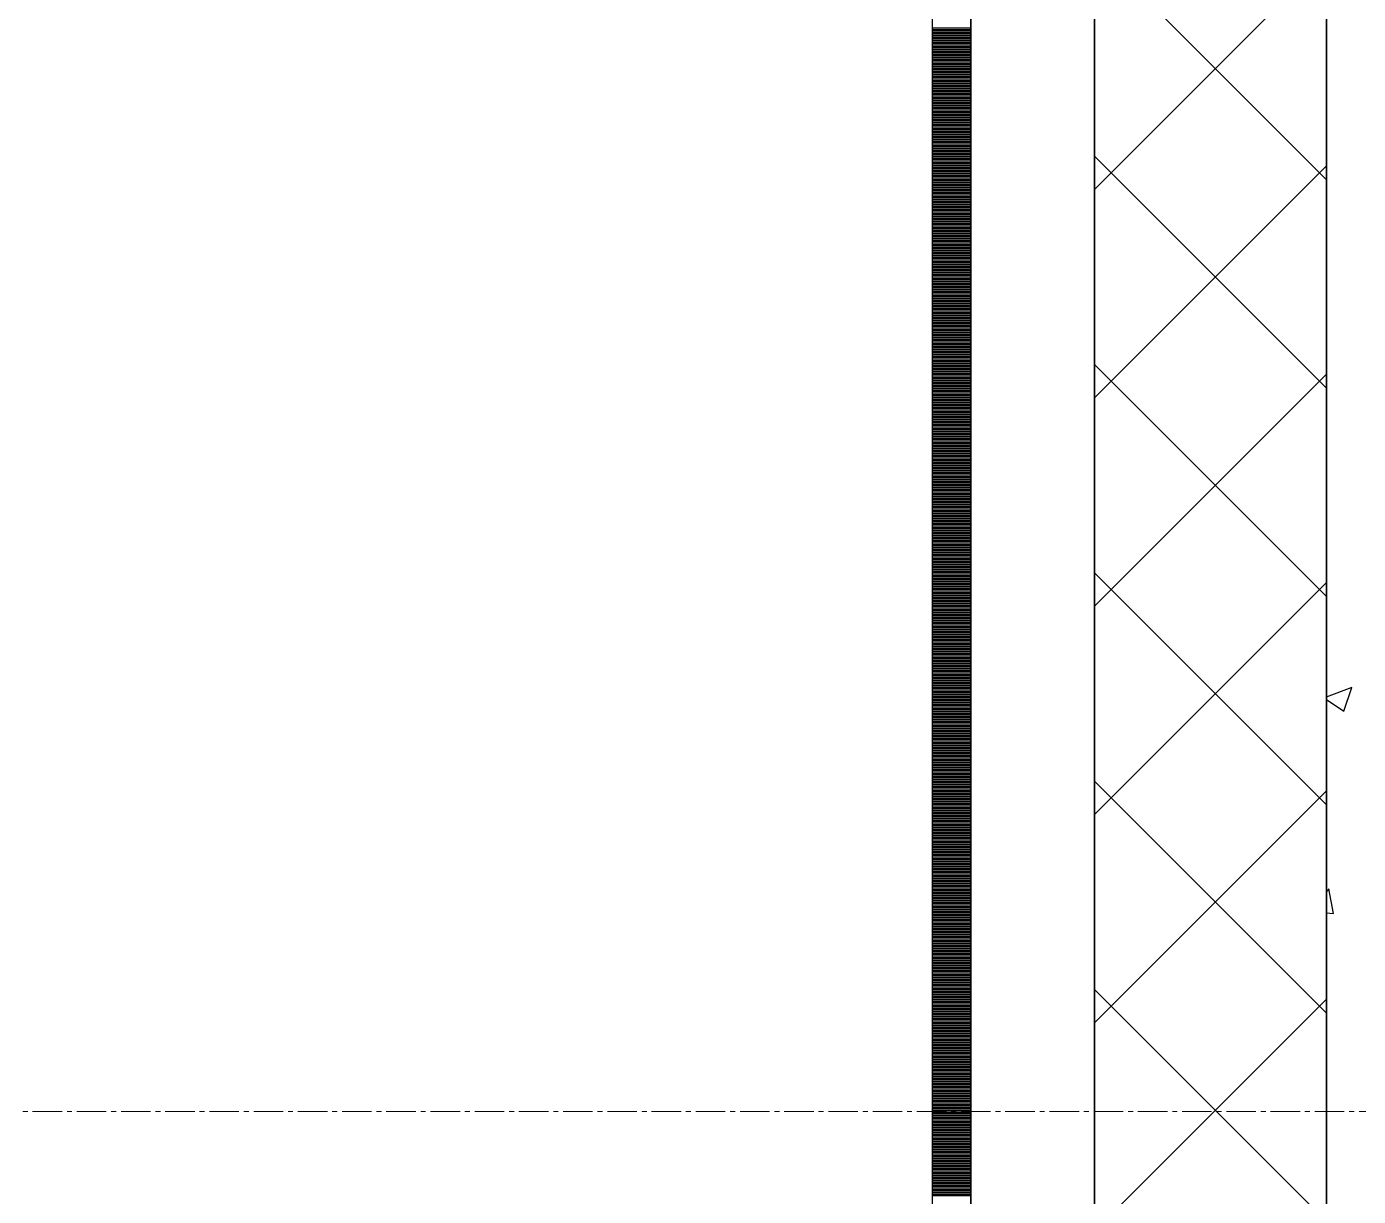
# Model space of a CAD drawing. Header units: millimetres. Extents: x -231292 to 573618, y -153144 to 564035.
# Drawn here: x 7963 to 8824, y 241712 to 242468 of the extents above; entities that cross this region are included whole.
import ezdxf

# ---------------------------------------------------------------- set-up
doc = ezdxf.new("R2010")
doc.units = ezdxf.units.MM
doc.linetypes.add('CENTER2', pattern=[28.575, 19.05, -3.175, 3.175, -3.175])
doc.layers.get('0').update_dxf_attribs({"color": 250})
for name, color, linetype, lineweight in [('АР_Стены ПЕНОблок', 250, 'Continuous', 20), ('АР_Тонкая', 250, 'Continuous', 5), ('АР_Утеплитель', 250, 'Continuous', 0), ('АР_Штриховка', 250, 'Continuous', 0), ('РД_Оси_100', 250, 'Continuous', 0)]:
    doc.layers.add(name, color=color, linetype=linetype, lineweight=lineweight)
doc.layers.add('КР_Балки-0.5', color=60, linetype='Continuous', lineweight=50, plot=False)

# ---------------------------------------------------------------- blocks, each defined once
blk = doc.blocks.new('оси_рен')
at = {"layer": 'РД_Оси_100', "color": 251, "linetype": 'CENTER2', "true_color": 0x636466}
blk.add_lwpolyline([(1241712.916, 191113.25), (1190197.958, 191113.25), (1189697.958, 191263.25)], dxfattribs=at)

msp = doc.modelspace()

# ---------------------------------------------------------------- linework, layer by layer
at = {"layer": 'АР_Стены ПЕНОблок', "color": 18, "linetype": 'Continuous', "lineweight": 25, "true_color": 0x000000}
msp.add_line((8803.243, 263866.253), (8803.243, 187666.253), dxfattribs=at)
at = {"layer": 'АР_Тонкая', "color": 18, "linetype": 'Continuous', "lineweight": 25, "true_color": 0x000000}
for p, q in [((8548.243, 263866.253), (8548.243, 187666.253)), ((8573.243, 263866.253), (8573.243, 187666.253)), ((8573.243, 187666.253), (8573.243, 263866.253)), ((8653.243, 187666.253), (8653.243, 263866.253))]:
    msp.add_line(p, q, dxfattribs=at)
at = {"layer": 'АР_Утеплитель', "color": 18, "linetype": 'Continuous', "lineweight": 25, "true_color": 0x000000}
for p, q in [((8653.243, 263866.253), (8653.243, 187666.253)), ((8803.243, 187666.253), (8803.243, 263866.253))]:
    msp.add_line(p, q, dxfattribs=at)
at = {"layer": 'АР_Штриховка', "color": 18, "linetype": 'Continuous', "lineweight": 25, "true_color": 0x000000}
for p, q in [((8803.243, 242368.824), (8653.243, 242518.824)), ((8653.243, 242362.537), (8803.243, 242512.537)), ((8548.243, 242467.002), (8573.243, 242467.002)), ((8548.243, 242466.002), (8573.243, 242466.002)), ((8548.243, 242465.002), (8573.243, 242465.002)), ((8548.243, 242464.002), (8573.243, 242464.002)), ((8548.243, 242463.002), (8573.243, 242463.002)), ((8548.243, 242462.002), (8573.243, 242462.002)), ((8548.243, 242461.002), (8573.243, 242461.002)), ((8548.243, 242460.002), (8573.243, 242460.002)), ((8548.243, 242459.002), (8573.243, 242459.002)), ((8548.243, 242458.002), (8573.243, 242458.002)), ((8548.243, 242457.002), (8573.243, 242457.002)), ((8548.243, 242456.002), (8573.243, 242456.002)), ((8548.243, 242455.002), (8573.243, 242455.002)), ((8548.243, 242454.002), (8573.243, 242454.002)), ((8548.243, 242453.002), (8573.243, 242453.002)), ((8548.243, 242452.002), (8573.243, 242452.002)), ((8548.243, 242451.002), (8573.243, 242451.002)), ((8548.243, 242450.002), (8573.243, 242450.002)), ((8548.243, 242449.002), (8573.243, 242449.002)), ((8548.243, 242448.002), (8573.243, 242448.002)), ((8548.243, 242447.002), (8573.243, 242447.002)), ((8548.243, 242446.002), (8573.243, 242446.002)), ((8548.243, 242445.002), (8573.243, 242445.002)), ((8548.243, 242444.002), (8573.243, 242444.002)), ((8548.243, 242443.002), (8573.243, 242443.002)), ((8548.243, 242442.002), (8573.243, 242442.002)), ((8548.243, 242441.002), (8573.243, 242441.002)), ((8548.243, 242440.002), (8573.243, 242440.002)), ((8548.243, 242439.002), (8573.243, 242439.002)), ((8548.243, 242438.002), (8573.243, 242438.002)), ((8548.243, 242437.002), (8573.243, 242437.002)), ((8548.243, 242436.002), (8573.243, 242436.002)), ((8548.243, 242435.002), (8573.243, 242435.002)), ((8548.243, 242434.002), (8573.243, 242434.002)), ((8548.243, 242433.002), (8573.243, 242433.002)), ((8548.243, 242432.002), (8573.243, 242432.002)), ((8548.243, 242431.002), (8573.243, 242431.002)), ((8548.243, 242430.002), (8573.243, 242430.002)), ((8548.243, 242429.002), (8573.243, 242429.002)), ((8548.243, 242428.002), (8573.243, 242428.002)), ((8548.243, 242427.002), (8573.243, 242427.002)), ((8548.243, 242426.002), (8573.243, 242426.002)), ((8548.243, 242425.002), (8573.243, 242425.002)), ((8548.243, 242424.002), (8573.243, 242424.002)), ((8548.243, 242423.002), (8573.243, 242423.002)), ((8548.243, 242422.002), (8573.243, 242422.002)), ((8548.243, 242421.002), (8573.243, 242421.002)), ((8548.243, 242420.002), (8573.243, 242420.002)), ((8548.243, 242419.002), (8573.243, 242419.002)), ((8548.243, 242418.002), (8573.243, 242418.002)), ((8548.243, 242417.002), (8573.243, 242417.002)), ((8548.243, 242416.002), (8573.243, 242416.002)), ((8548.243, 242415.002), (8573.243, 242415.002)), ((8548.243, 242414.002), (8573.243, 242414.002)), ((8548.243, 242413.002), (8573.243, 242413.002)), ((8548.243, 242412.002), (8573.243, 242412.002)), ((8548.243, 242411.002), (8573.243, 242411.002)), ((8548.243, 242410.002), (8573.243, 242410.002)), ((8548.243, 242409.002), (8573.243, 242409.002)), ((8548.243, 242408.002), (8573.243, 242408.002)), ((8548.243, 242407.002), (8573.243, 242407.002)), ((8548.243, 242406.002), (8573.243, 242406.002)), ((8548.243, 242405.002), (8573.243, 242405.002)), ((8548.243, 242404.002), (8573.243, 242404.002)), ((8548.243, 242403.002), (8573.243, 242403.002)), ((8548.243, 242402.002), (8573.243, 242402.002)), ((8548.243, 242401.002), (8573.243, 242401.002)), ((8548.243, 242400.002), (8573.243, 242400.002)), ((8548.243, 242399.002), (8573.243, 242399.002)), ((8548.243, 242398.002), (8573.243, 242398.002)), ((8548.243, 242397.002), (8573.243, 242397.002)), ((8548.243, 242396.002), (8573.243, 242396.002)), ((8548.243, 242395.002), (8573.243, 242395.002)), ((8548.243, 242394.002), (8573.243, 242394.002)), ((8548.243, 242393.002), (8573.243, 242393.002)), ((8548.243, 242392.002), (8573.243, 242392.002)), ((8548.243, 242391.002), (8573.243, 242391.002)), ((8548.243, 242390.002), (8573.243, 242390.002)), ((8548.243, 242389.002), (8573.243, 242389.002)), ((8548.243, 242388.002), (8573.243, 242388.002)), ((8548.243, 242387.002), (8573.243, 242387.002)), ((8548.243, 242386.002), (8573.243, 242386.002)), ((8548.243, 242385.002), (8573.243, 242385.002)), ((8548.243, 242384.002), (8573.243, 242384.002)), ((8548.243, 242383.002), (8573.243, 242383.002)), ((8548.243, 242382.002), (8573.243, 242382.002)), ((8548.243, 242381.002), (8573.243, 242381.002)), ((8548.243, 242380.002), (8573.243, 242380.002)), ((8548.243, 242379.002), (8573.243, 242379.002)), ((8548.243, 242378.002), (8573.243, 242378.002)), ((8803.243, 242234.12), (8653.243, 242384.12)), ((8548.243, 242377.002), (8573.243, 242377.002)), ((8548.243, 242376.002), (8573.243, 242376.002)), ((8548.243, 242375.002), (8573.243, 242375.002)), ((8548.243, 242374.002), (8573.243, 242374.002)), ((8548.243, 242373.002), (8573.243, 242373.002)), ((8548.243, 242372.002), (8573.243, 242372.002)), ((8548.243, 242371.002), (8573.243, 242371.002)), ((8548.243, 242370.002), (8573.243, 242370.002)), ((8653.243, 242227.833), (8803.243, 242377.833)), ((8548.243, 242369.002), (8573.243, 242369.002)), ((8548.243, 242368.002), (8573.243, 242368.002)), ((8548.243, 242367.002), (8573.243, 242367.002)), ((8548.243, 242366.002), (8573.243, 242366.002)), ((8548.243, 242365.002), (8573.243, 242365.002)), ((8548.243, 242364.002), (8573.243, 242364.002)), ((8548.243, 242363.002), (8573.243, 242363.002)), ((8548.243, 242362.002), (8573.243, 242362.002)), ((8548.243, 242361.002), (8573.243, 242361.002)), ((8548.243, 242360.002), (8573.243, 242360.002)), ((8548.243, 242359.002), (8573.243, 242359.002)), ((8548.243, 242358.002), (8573.243, 242358.002)), ((8548.243, 242357.002), (8573.243, 242357.002)), ((8548.243, 242356.002), (8573.243, 242356.002)), ((8548.243, 242355.002), (8573.243, 242355.002)), ((8548.243, 242354.002), (8573.243, 242354.002)), ((8548.243, 242353.002), (8573.243, 242353.002)), ((8548.243, 242352.002), (8573.243, 242352.002)), ((8548.243, 242351.002), (8573.243, 242351.002)), ((8548.243, 242350.002), (8573.243, 242350.002)), ((8548.243, 242349.002), (8573.243, 242349.002)), ((8548.243, 242348.002), (8573.243, 242348.002)), ((8548.243, 242347.002), (8573.243, 242347.002)), ((8548.243, 242346.002), (8573.243, 242346.002)), ((8548.243, 242345.002), (8573.243, 242345.002)), ((8548.243, 242344.002), (8573.243, 242344.002)), ((8548.243, 242343.002), (8573.243, 242343.002)), ((8548.243, 242342.002), (8573.243, 242342.002)), ((8548.243, 242341.002), (8573.243, 242341.002)), ((8548.243, 242340.002), (8573.243, 242340.002)), ((8548.243, 242339.002), (8573.243, 242339.002)), ((8548.243, 242338.002), (8573.243, 242338.002)), ((8548.243, 242337.002), (8573.243, 242337.002)), ((8548.243, 242336.002), (8573.243, 242336.002)), ((8548.243, 242335.002), (8573.243, 242335.002)), ((8548.243, 242334.002), (8573.243, 242334.002)), ((8548.243, 242333.002), (8573.243, 242333.002)), ((8548.243, 242332.002), (8573.243, 242332.002)), ((8548.243, 242331.002), (8573.243, 242331.002)), ((8548.243, 242330.002), (8573.243, 242330.002)), ((8548.243, 242329.002), (8573.243, 242329.002)), ((8548.243, 242328.002), (8573.243, 242328.002)), ((8548.243, 242327.002), (8573.243, 242327.002)), ((8548.243, 242326.002), (8573.243, 242326.002)), ((8548.243, 242325.002), (8573.243, 242325.002)), ((8548.243, 242324.002), (8573.243, 242324.002)), ((8548.243, 242323.002), (8573.243, 242323.002)), ((8548.243, 242322.002), (8573.243, 242322.002)), ((8548.243, 242321.002), (8573.243, 242321.002)), ((8548.243, 242320.002), (8573.243, 242320.002)), ((8548.243, 242319.002), (8573.243, 242319.002)), ((8548.243, 242318.002), (8573.243, 242318.002)), ((8548.243, 242317.002), (8573.243, 242317.002)), ((8548.243, 242316.002), (8573.243, 242316.002)), ((8548.243, 242315.002), (8573.243, 242315.002)), ((8548.243, 242314.002), (8573.243, 242314.002)), ((8548.243, 242313.002), (8573.243, 242313.002)), ((8548.243, 242312.002), (8573.243, 242312.002)), ((8548.243, 242311.002), (8573.243, 242311.002)), ((8548.243, 242310.002), (8573.243, 242310.002)), ((8548.243, 242309.002), (8573.243, 242309.002)), ((8548.243, 242308.002), (8573.243, 242308.002)), ((8548.243, 242307.002), (8573.243, 242307.002)), ((8548.243, 242306.002), (8573.243, 242306.002)), ((8548.243, 242305.002), (8573.243, 242305.002)), ((8548.243, 242304.002), (8573.243, 242304.002)), ((8548.243, 242303.002), (8573.243, 242303.002)), ((8548.243, 242302.002), (8573.243, 242302.002)), ((8548.243, 242301.002), (8573.243, 242301.002)), ((8548.243, 242300.002), (8573.243, 242300.002)), ((8548.243, 242299.002), (8573.243, 242299.002)), ((8548.243, 242298.002), (8573.243, 242298.002)), ((8548.243, 242297.002), (8573.243, 242297.002)), ((8548.243, 242296.002), (8573.243, 242296.002)), ((8548.243, 242295.002), (8573.243, 242295.002)), ((8548.243, 242294.002), (8573.243, 242294.002)), ((8548.243, 242293.002), (8573.243, 242293.002)), ((8548.243, 242292.002), (8573.243, 242292.002)), ((8548.243, 242291.002), (8573.243, 242291.002)), ((8548.243, 242290.002), (8573.243, 242290.002)), ((8548.243, 242289.002), (8573.243, 242289.002)), ((8548.243, 242288.002), (8573.243, 242288.002)), ((8548.243, 242287.002), (8573.243, 242287.002)), ((8548.243, 242286.002), (8573.243, 242286.002)), ((8548.243, 242285.002), (8573.243, 242285.002)), ((8548.243, 242284.002), (8573.243, 242284.002)), ((8548.243, 242283.002), (8573.243, 242283.002)), ((8548.243, 242282.002), (8573.243, 242282.002)), ((8548.243, 242281.002), (8573.243, 242281.002)), ((8548.243, 242280.002), (8573.243, 242280.002)), ((8548.243, 242279.002), (8573.243, 242279.002)), ((8548.243, 242278.002), (8573.243, 242278.002)), ((8548.243, 242277.002), (8573.243, 242277.002)), ((8548.243, 242276.002), (8573.243, 242276.002)), ((8548.243, 242275.002), (8573.243, 242275.002)), ((8548.243, 242274.002), (8573.243, 242274.002)), ((8548.243, 242273.002), (8573.243, 242273.002)), ((8548.243, 242272.002), (8573.243, 242272.002)), ((8548.243, 242271.002), (8573.243, 242271.002)), ((8548.243, 242270.002), (8573.243, 242270.002)), ((8548.243, 242269.002), (8573.243, 242269.002)), ((8548.243, 242268.002), (8573.243, 242268.002)), ((8548.243, 242267.002), (8573.243, 242267.002)), ((8548.243, 242266.002), (8573.243, 242266.002)), ((8548.243, 242265.002), (8573.243, 242265.002)), ((8548.243, 242264.002), (8573.243, 242264.002)), ((8548.243, 242263.002), (8573.243, 242263.002)), ((8548.243, 242262.002), (8573.243, 242262.002)), ((8548.243, 242261.002), (8573.243, 242261.002)), ((8548.243, 242260.002), (8573.243, 242260.002)), ((8548.243, 242259.002), (8573.243, 242259.002)), ((8548.243, 242258.002), (8573.243, 242258.002)), ((8548.243, 242257.002), (8573.243, 242257.002)), ((8548.243, 242256.002), (8573.243, 242256.002)), ((8548.243, 242255.002), (8573.243, 242255.002)), ((8548.243, 242254.002), (8573.243, 242254.002)), ((8548.243, 242253.002), (8573.243, 242253.002)), ((8548.243, 242252.002), (8573.243, 242252.002)), ((8548.243, 242251.002), (8573.243, 242251.002)), ((8548.243, 242250.002), (8573.243, 242250.002)), ((8548.243, 242249.002), (8573.243, 242249.002)), ((8803.243, 242099.417), (8653.243, 242249.417)), ((8548.243, 242248.002), (8573.243, 242248.002)), ((8548.243, 242247.002), (8573.243, 242247.002)), ((8548.243, 242246.002), (8573.243, 242246.002)), ((8548.243, 242245.002), (8573.243, 242245.002)), ((8548.243, 242244.002), (8573.243, 242244.002)), ((8548.243, 242243.002), (8573.243, 242243.002)), ((8548.243, 242242.002), (8573.243, 242242.002)), ((8548.243, 242241.002), (8573.243, 242241.002)), ((8653.243, 242093.13), (8803.243, 242243.13)), ((8548.243, 242240.002), (8573.243, 242240.002)), ((8548.243, 242239.002), (8573.243, 242239.002)), ((8548.243, 242238.002), (8573.243, 242238.002)), ((8548.243, 242237.002), (8573.243, 242237.002)), ((8548.243, 242236.002), (8573.243, 242236.002)), ((8548.243, 242235.002), (8573.243, 242235.002)), ((8548.243, 242234.002), (8573.243, 242234.002)), ((8548.243, 242233.002), (8573.243, 242233.002)), ((8548.243, 242232.002), (8573.243, 242232.002)), ((8548.243, 242231.002), (8573.243, 242231.002)), ((8548.243, 242230.002), (8573.243, 242230.002)), ((8548.243, 242229.002), (8573.243, 242229.002)), ((8548.243, 242228.002), (8573.243, 242228.002)), ((8548.243, 242227.002), (8573.243, 242227.002)), ((8548.243, 242226.002), (8573.243, 242226.002)), ((8548.243, 242225.002), (8573.243, 242225.002)), ((8548.243, 242224.002), (8573.243, 242224.002)), ((8548.243, 242223.002), (8573.243, 242223.002)), ((8548.243, 242222.002), (8573.243, 242222.002)), ((8548.243, 242221.002), (8573.243, 242221.002)), ((8548.243, 242220.002), (8573.243, 242220.002)), ((8548.243, 242219.002), (8573.243, 242219.002)), ((8548.243, 242218.002), (8573.243, 242218.002)), ((8548.243, 242217.002), (8573.243, 242217.002)), ((8548.243, 242216.002), (8573.243, 242216.002)), ((8548.243, 242215.002), (8573.243, 242215.002)), ((8548.243, 242214.002), (8573.243, 242214.002)), ((8548.243, 242213.002), (8573.243, 242213.002)), ((8548.243, 242212.002), (8573.243, 242212.002)), ((8548.243, 242211.002), (8573.243, 242211.002)), ((8548.243, 242210.002), (8573.243, 242210.002)), ((8548.243, 242209.002), (8573.243, 242209.002)), ((8548.243, 242208.002), (8573.243, 242208.002)), ((8548.243, 242207.002), (8573.243, 242207.002)), ((8548.243, 242206.002), (8573.243, 242206.002)), ((8548.243, 242205.002), (8573.243, 242205.002)), ((8548.243, 242204.002), (8573.243, 242204.002)), ((8548.243, 242203.002), (8573.243, 242203.002)), ((8548.243, 242202.002), (8573.243, 242202.002)), ((8548.243, 242201.002), (8573.243, 242201.002)), ((8548.243, 242200.002), (8573.243, 242200.002)), ((8548.243, 242199.002), (8573.243, 242199.002)), ((8548.243, 242198.002), (8573.243, 242198.002)), ((8548.243, 242197.002), (8573.243, 242197.002)), ((8548.243, 242196.002), (8573.243, 242196.002)), ((8548.243, 242195.002), (8573.243, 242195.002)), ((8548.243, 242194.002), (8573.243, 242194.002)), ((8548.243, 242193.002), (8573.243, 242193.002)), ((8548.243, 242192.002), (8573.243, 242192.002)), ((8548.243, 242191.002), (8573.243, 242191.002)), ((8548.243, 242190.002), (8573.243, 242190.002)), ((8548.243, 242189.002), (8573.243, 242189.002)), ((8548.243, 242188.002), (8573.243, 242188.002)), ((8548.243, 242187.002), (8573.243, 242187.002)), ((8548.243, 242186.002), (8573.243, 242186.002)), ((8548.243, 242185.002), (8573.243, 242185.002)), ((8548.243, 242184.002), (8573.243, 242184.002)), ((8548.243, 242183.002), (8573.243, 242183.002)), ((8548.243, 242182.002), (8573.243, 242182.002)), ((8548.243, 242181.002), (8573.243, 242181.002)), ((8548.243, 242180.002), (8573.243, 242180.002)), ((8548.243, 242179.002), (8573.243, 242179.002)), ((8548.243, 242178.002), (8573.243, 242178.002)), ((8548.243, 242177.002), (8573.243, 242177.002)), ((8548.243, 242176.002), (8573.243, 242176.002)), ((8548.243, 242175.002), (8573.243, 242175.002)), ((8548.243, 242174.002), (8573.243, 242174.002)), ((8548.243, 242173.002), (8573.243, 242173.002)), ((8548.243, 242172.002), (8573.243, 242172.002)), ((8548.243, 242171.002), (8573.243, 242171.002)), ((8548.243, 242170.002), (8573.243, 242170.002)), ((8548.243, 242169.002), (8573.243, 242169.002)), ((8548.243, 242168.002), (8573.243, 242168.002)), ((8548.243, 242167.002), (8573.243, 242167.002)), ((8548.243, 242166.002), (8573.243, 242166.002)), ((8548.243, 242165.002), (8573.243, 242165.002)), ((8548.243, 242164.002), (8573.243, 242164.002)), ((8548.243, 242163.002), (8573.243, 242163.002)), ((8548.243, 242162.002), (8573.243, 242162.002)), ((8548.243, 242161.002), (8573.243, 242161.002)), ((8548.243, 242160.002), (8573.243, 242160.002)), ((8548.243, 242159.002), (8573.243, 242159.002)), ((8548.243, 242158.002), (8573.243, 242158.002)), ((8548.243, 242157.002), (8573.243, 242157.002)), ((8548.243, 242156.002), (8573.243, 242156.002)), ((8548.243, 242155.002), (8573.243, 242155.002)), ((8548.243, 242154.002), (8573.243, 242154.002)), ((8548.243, 242153.002), (8573.243, 242153.002)), ((8548.243, 242152.002), (8573.243, 242152.002)), ((8548.243, 242151.002), (8573.243, 242151.002)), ((8548.243, 242150.002), (8573.243, 242150.002)), ((8548.243, 242149.002), (8573.243, 242149.002)), ((8548.243, 242148.002), (8573.243, 242148.002)), ((8548.243, 242147.002), (8573.243, 242147.002)), ((8548.243, 242146.002), (8573.243, 242146.002)), ((8548.243, 242145.002), (8573.243, 242145.002)), ((8548.243, 242144.002), (8573.243, 242144.002)), ((8548.243, 242143.002), (8573.243, 242143.002)), ((8548.243, 242142.002), (8573.243, 242142.002)), ((8548.243, 242141.002), (8573.243, 242141.002)), ((8548.243, 242140.002), (8573.243, 242140.002)), ((8548.243, 242139.002), (8573.243, 242139.002)), ((8548.243, 242138.002), (8573.243, 242138.002)), ((8548.243, 242137.002), (8573.243, 242137.002)), ((8548.243, 242136.002), (8573.243, 242136.002)), ((8548.243, 242135.002), (8573.243, 242135.002)), ((8548.243, 242134.002), (8573.243, 242134.002)), ((8548.243, 242133.002), (8573.243, 242133.002)), ((8548.243, 242132.002), (8573.243, 242132.002)), ((8548.243, 242131.002), (8573.243, 242131.002)), ((8548.243, 242130.002), (8573.243, 242130.002)), ((8548.243, 242129.002), (8573.243, 242129.002)), ((8548.243, 242128.002), (8573.243, 242128.002)), ((8548.243, 242127.002), (8573.243, 242127.002)), ((8548.243, 242126.002), (8573.243, 242126.002)), ((8548.243, 242125.002), (8573.243, 242125.002)), ((8548.243, 242124.002), (8573.243, 242124.002)), ((8548.243, 242123.002), (8573.243, 242123.002)), ((8548.243, 242122.002), (8573.243, 242122.002)), ((8548.243, 242121.002), (8573.243, 242121.002)), ((8548.243, 242120.002), (8573.243, 242120.002)), ((8548.243, 242119.002), (8573.243, 242119.002)), ((8548.243, 242118.002), (8573.243, 242118.002)), ((8548.243, 242117.002), (8573.243, 242117.002)), ((8548.243, 242116.002), (8573.243, 242116.002)), ((8548.243, 242115.002), (8573.243, 242115.002)), ((8548.243, 242114.002), (8573.243, 242114.002)), ((8548.243, 242113.002), (8573.243, 242113.002)), ((8548.243, 242112.002), (8573.243, 242112.002)), ((8803.243, 241964.713), (8653.243, 242114.713)), ((8548.243, 242111.002), (8573.243, 242111.002)), ((8548.243, 242110.002), (8573.243, 242110.002)), ((8548.243, 242109.002), (8573.243, 242109.002)), ((8548.243, 242108.002), (8573.243, 242108.002)), ((8548.243, 242107.002), (8573.243, 242107.002)), ((8548.243, 242106.002), (8573.243, 242106.002)), ((8548.243, 242105.002), (8573.243, 242105.002)), ((8548.243, 242104.002), (8573.243, 242104.002)), ((8548.243, 242103.002), (8573.243, 242103.002)), ((8653.243, 241958.426), (8803.243, 242108.426)), ((8548.243, 242102.002), (8573.243, 242102.002)), ((8548.243, 242101.002), (8573.243, 242101.002)), ((8548.243, 242100.002), (8573.243, 242100.002)), ((8548.243, 242099.002), (8573.243, 242099.002)), ((8548.243, 242098.002), (8573.243, 242098.002)), ((8548.243, 242097.002), (8573.243, 242097.002)), ((8548.243, 242096.002), (8573.243, 242096.002)), ((8548.243, 242095.002), (8573.243, 242095.002)), ((8548.243, 242094.002), (8573.243, 242094.002)), ((8548.243, 242093.002), (8573.243, 242093.002)), ((8548.243, 242092.002), (8573.243, 242092.002)), ((8548.243, 242091.002), (8573.243, 242091.002)), ((8548.243, 242090.002), (8573.243, 242090.002)), ((8548.243, 242089.002), (8573.243, 242089.002)), ((8548.243, 242088.002), (8573.243, 242088.002)), ((8548.243, 242087.002), (8573.243, 242087.002)), ((8548.243, 242086.002), (8573.243, 242086.002)), ((8548.243, 242085.002), (8573.243, 242085.002)), ((8548.243, 242084.002), (8573.243, 242084.002)), ((8548.243, 242083.002), (8573.243, 242083.002)), ((8548.243, 242082.002), (8573.243, 242082.002)), ((8548.243, 242081.002), (8573.243, 242081.002)), ((8548.243, 242080.002), (8573.243, 242080.002)), ((8548.243, 242079.002), (8573.243, 242079.002)), ((8548.243, 242078.002), (8573.243, 242078.002)), ((8548.243, 242077.002), (8573.243, 242077.002)), ((8548.243, 242076.002), (8573.243, 242076.002)), ((8548.243, 242075.002), (8573.243, 242075.002)), ((8548.243, 242074.002), (8573.243, 242074.002)), ((8548.243, 242073.002), (8573.243, 242073.002)), ((8548.243, 242072.002), (8573.243, 242072.002)), ((8548.243, 242071.002), (8573.243, 242071.002)), ((8548.243, 242070.002), (8573.243, 242070.002)), ((8548.243, 242069.002), (8573.243, 242069.002)), ((8548.243, 242068.002), (8573.243, 242068.002)), ((8548.243, 242067.002), (8573.243, 242067.002)), ((8548.243, 242066.002), (8573.243, 242066.002)), ((8548.243, 242065.002), (8573.243, 242065.002)), ((8548.243, 242064.002), (8573.243, 242064.002)), ((8548.243, 242063.002), (8573.243, 242063.002)), ((8548.243, 242062.002), (8573.243, 242062.002)), ((8548.243, 242061.002), (8573.243, 242061.002)), ((8548.243, 242060.002), (8573.243, 242060.002)), ((8548.243, 242059.002), (8573.243, 242059.002)), ((8548.243, 242058.002), (8573.243, 242058.002)), ((8548.243, 242057.002), (8573.243, 242057.002)), ((8548.243, 242056.002), (8573.243, 242056.002)), ((8548.243, 242055.002), (8573.243, 242055.002)), ((8548.243, 242054.002), (8573.243, 242054.002)), ((8548.243, 242053.002), (8573.243, 242053.002)), ((8548.243, 242052.002), (8573.243, 242052.002)), ((8548.243, 242051.002), (8573.243, 242051.002)), ((8548.243, 242050.002), (8573.243, 242050.002)), ((8548.243, 242049.002), (8573.243, 242049.002)), ((8548.243, 242048.002), (8573.243, 242048.002)), ((8548.243, 242047.002), (8573.243, 242047.002)), ((8548.243, 242046.002), (8573.243, 242046.002)), ((8548.243, 242045.002), (8573.243, 242045.002)), ((8548.243, 242044.002), (8573.243, 242044.002)), ((8548.243, 242043.002), (8573.243, 242043.002)), ((8548.243, 242042.002), (8573.243, 242042.002)), ((8548.243, 242041.002), (8573.243, 242041.002)), ((8548.243, 242040.002), (8573.243, 242040.002)), ((8548.243, 242039.002), (8573.243, 242039.002)), ((8548.243, 242038.002), (8573.243, 242038.002)), ((8548.243, 242037.002), (8573.243, 242037.002)), ((8548.243, 242036.002), (8573.243, 242036.002)), ((8548.243, 242035.002), (8573.243, 242035.002)), ((8548.243, 242034.002), (8573.243, 242034.002)), ((8803.243, 242034.439), (8819.726, 242040.767)), ((8814.49, 242025.203), (8819.64, 242040.552)), ((8548.243, 242033.002), (8573.243, 242033.002)), ((8548.243, 242032.002), (8573.243, 242032.002)), ((8548.243, 242031.002), (8573.243, 242031.002)), ((8548.243, 242030.002), (8573.243, 242030.002)), ((8548.243, 242029.002), (8573.243, 242029.002)), ((8548.243, 242028.002), (8573.243, 242028.002)), ((8548.243, 242027.002), (8573.243, 242027.002)), ((8548.243, 242026.002), (8573.243, 242026.002)), ((8803.243, 242032.785), (8814.48, 242025.206)), ((8548.243, 242025.002), (8573.243, 242025.002)), ((8548.243, 242024.002), (8573.243, 242024.002)), ((8548.243, 242023.002), (8573.243, 242023.002)), ((8548.243, 242022.002), (8573.243, 242022.002)), ((8548.243, 242021.002), (8573.243, 242021.002)), ((8548.243, 242020.002), (8573.243, 242020.002)), ((8548.243, 242019.002), (8573.243, 242019.002)), ((8548.243, 242018.002), (8573.243, 242018.002)), ((8548.243, 242017.002), (8573.243, 242017.002)), ((8548.243, 242016.002), (8573.243, 242016.002)), ((8548.243, 242015.002), (8573.243, 242015.002)), ((8548.243, 242014.002), (8573.243, 242014.002)), ((8548.243, 242013.002), (8573.243, 242013.002)), ((8548.243, 242012.002), (8573.243, 242012.002)), ((8548.243, 242011.002), (8573.243, 242011.002)), ((8548.243, 242010.002), (8573.243, 242010.002)), ((8548.243, 242009.002), (8573.243, 242009.002)), ((8548.243, 242008.002), (8573.243, 242008.002)), ((8548.243, 242007.002), (8573.243, 242007.002)), ((8548.243, 242006.002), (8573.243, 242006.002)), ((8548.243, 242005.002), (8573.243, 242005.002)), ((8548.243, 242004.002), (8573.243, 242004.002)), ((8548.243, 242003.002), (8573.243, 242003.002)), ((8548.243, 242002.002), (8573.243, 242002.002)), ((8548.243, 242001.002), (8573.243, 242001.002)), ((8548.243, 242000.002), (8573.243, 242000.002)), ((8548.243, 241999.002), (8573.243, 241999.002)), ((8548.243, 241998.002), (8573.243, 241998.002)), ((8548.243, 241997.002), (8573.243, 241997.002)), ((8548.243, 241996.002), (8573.243, 241996.002)), ((8548.243, 241995.002), (8573.243, 241995.002)), ((8548.243, 241994.002), (8573.243, 241994.002)), ((8548.243, 241993.002), (8573.243, 241993.002)), ((8548.243, 241992.002), (8573.243, 241992.002)), ((8548.243, 241991.002), (8573.243, 241991.002)), ((8548.243, 241990.002), (8573.243, 241990.002)), ((8548.243, 241989.002), (8573.243, 241989.002)), ((8548.243, 241988.002), (8573.243, 241988.002)), ((8548.243, 241987.002), (8573.243, 241987.002)), ((8548.243, 241986.002), (8573.243, 241986.002)), ((8548.243, 241985.002), (8573.243, 241985.002)), ((8548.243, 241984.002), (8573.243, 241984.002)), ((8548.243, 241983.002), (8573.243, 241983.002)), ((8548.243, 241982.002), (8573.243, 241982.002)), ((8548.243, 241981.002), (8573.243, 241981.002)), ((8548.243, 241980.002), (8573.243, 241980.002)), ((8548.243, 241979.002), (8573.243, 241979.002)), ((8548.243, 241978.002), (8573.243, 241978.002)), ((8548.243, 241977.002), (8573.243, 241977.002)), ((8548.243, 241976.002), (8573.243, 241976.002)), ((8548.243, 241975.002), (8573.243, 241975.002)), ((8548.243, 241974.002), (8573.243, 241974.002)), ((8803.243, 241830.009), (8653.243, 241980.009)), ((8653.243, 241823.722), (8803.243, 241973.722)), ((8548.243, 241973.002), (8573.243, 241973.002)), ((8548.243, 241972.002), (8573.243, 241972.002)), ((8548.243, 241971.002), (8573.243, 241971.002)), ((8548.243, 241970.002), (8573.243, 241970.002)), ((8548.243, 241969.002), (8573.243, 241969.002)), ((8548.243, 241968.002), (8573.243, 241968.002)), ((8548.243, 241967.002), (8573.243, 241967.002)), ((8548.243, 241966.002), (8573.243, 241966.002)), ((8548.243, 241965.002), (8573.243, 241965.002)), ((8548.243, 241964.002), (8573.243, 241964.002)), ((8548.243, 241963.002), (8573.243, 241963.002)), ((8548.243, 241962.002), (8573.243, 241962.002)), ((8548.243, 241961.002), (8573.243, 241961.002)), ((8548.243, 241960.002), (8573.243, 241960.002)), ((8548.243, 241959.002), (8573.243, 241959.002)), ((8548.243, 241958.002), (8573.243, 241958.002)), ((8548.243, 241957.002), (8573.243, 241957.002)), ((8548.243, 241956.002), (8573.243, 241956.002)), ((8548.243, 241955.002), (8573.243, 241955.002)), ((8548.243, 241954.002), (8573.243, 241954.002)), ((8548.243, 241953.002), (8573.243, 241953.002)), ((8548.243, 241952.002), (8573.243, 241952.002)), ((8548.243, 241951.002), (8573.243, 241951.002)), ((8548.243, 241950.002), (8573.243, 241950.002)), ((8548.243, 241949.002), (8573.243, 241949.002)), ((8548.243, 241948.002), (8573.243, 241948.002)), ((8548.243, 241947.002), (8573.243, 241947.002)), ((8548.243, 241946.002), (8573.243, 241946.002)), ((8548.243, 241945.002), (8573.243, 241945.002)), ((8548.243, 241944.002), (8573.243, 241944.002)), ((8548.243, 241943.002), (8573.243, 241943.002)), ((8548.243, 241942.002), (8573.243, 241942.002)), ((8548.243, 241941.002), (8573.243, 241941.002)), ((8548.243, 241940.002), (8573.243, 241940.002)), ((8548.243, 241939.002), (8573.243, 241939.002)), ((8548.243, 241938.002), (8573.243, 241938.002)), ((8548.243, 241937.002), (8573.243, 241937.002)), ((8548.243, 241936.002), (8573.243, 241936.002)), ((8548.243, 241935.002), (8573.243, 241935.002)), ((8548.243, 241934.002), (8573.243, 241934.002)), ((8548.243, 241933.002), (8573.243, 241933.002)), ((8548.243, 241932.002), (8573.243, 241932.002)), ((8548.243, 241931.002), (8573.243, 241931.002)), ((8548.243, 241930.002), (8573.243, 241930.002)), ((8548.243, 241929.002), (8573.243, 241929.002)), ((8548.243, 241928.002), (8573.243, 241928.002)), ((8548.243, 241927.002), (8573.243, 241927.002)), ((8548.243, 241926.002), (8573.243, 241926.002)), ((8548.243, 241925.002), (8573.243, 241925.002)), ((8548.243, 241924.002), (8573.243, 241924.002)), ((8548.243, 241923.002), (8573.243, 241923.002)), ((8548.243, 241922.002), (8573.243, 241922.002)), ((8548.243, 241921.002), (8573.243, 241921.002)), ((8548.243, 241920.002), (8573.243, 241920.002)), ((8548.243, 241919.002), (8573.243, 241919.002)), ((8548.243, 241918.002), (8573.243, 241918.002)), ((8548.243, 241917.002), (8573.243, 241917.002)), ((8548.243, 241916.002), (8573.243, 241916.002)), ((8548.243, 241915.002), (8573.243, 241915.002)), ((8548.243, 241914.002), (8573.243, 241914.002)), ((8548.243, 241913.002), (8573.243, 241913.002)), ((8548.243, 241912.002), (8573.243, 241912.002)), ((8548.243, 241911.002), (8573.243, 241911.002)), ((8548.243, 241910.002), (8573.243, 241910.002)), ((8548.243, 241909.002), (8573.243, 241909.002)), ((8548.243, 241908.002), (8573.243, 241908.002)), ((8548.243, 241907.002), (8573.243, 241907.002)), ((8548.243, 241906.002), (8573.243, 241906.002)), ((8548.243, 241905.002), (8573.243, 241905.002)), ((8803.243, 241908.379), (8804.858, 241910.303)), ((8807.67, 241894.348), (8804.733, 241910.27)), ((8548.243, 241904.002), (8573.243, 241904.002)), ((8548.243, 241903.002), (8573.243, 241903.002)), ((8548.243, 241902.002), (8573.243, 241902.002)), ((8548.243, 241901.002), (8573.243, 241901.002)), ((8548.243, 241900.002), (8573.243, 241900.002)), ((8548.243, 241899.002), (8573.243, 241899.002)), ((8548.243, 241898.002), (8573.243, 241898.002)), ((8548.243, 241897.002), (8573.243, 241897.002)), ((8548.243, 241896.002), (8573.243, 241896.002)), ((8548.243, 241895.002), (8573.243, 241895.002)), ((8548.243, 241894.002), (8573.243, 241894.002)), ((8548.243, 241893.002), (8573.243, 241893.002)), ((8548.243, 241892.002), (8573.243, 241892.002)), ((8548.243, 241891.002), (8573.243, 241891.002)), ((8548.243, 241890.002), (8573.243, 241890.002)), ((8548.243, 241889.002), (8573.243, 241889.002)), ((8548.243, 241888.002), (8573.243, 241888.002)), ((8803.243, 241894.769), (8807.794, 241894.371)), ((8548.243, 241887.002), (8573.243, 241887.002)), ((8548.243, 241886.002), (8573.243, 241886.002)), ((8548.243, 241885.002), (8573.243, 241885.002)), ((8548.243, 241884.002), (8573.243, 241884.002)), ((8548.243, 241883.002), (8573.243, 241883.002)), ((8548.243, 241882.002), (8573.243, 241882.002)), ((8548.243, 241881.002), (8573.243, 241881.002)), ((8548.243, 241880.002), (8573.243, 241880.002)), ((8548.243, 241879.002), (8573.243, 241879.002)), ((8548.243, 241878.002), (8573.243, 241878.002)), ((8548.243, 241877.002), (8573.243, 241877.002)), ((8548.243, 241876.002), (8573.243, 241876.002)), ((8548.243, 241875.002), (8573.243, 241875.002)), ((8548.243, 241874.002), (8573.243, 241874.002)), ((8548.243, 241873.002), (8573.243, 241873.002)), ((8548.243, 241872.002), (8573.243, 241872.002)), ((8548.243, 241871.002), (8573.243, 241871.002)), ((8548.243, 241870.002), (8573.243, 241870.002)), ((8548.243, 241869.002), (8573.243, 241869.002)), ((8548.243, 241868.002), (8573.243, 241868.002)), ((8548.243, 241867.002), (8573.243, 241867.002)), ((8548.243, 241866.002), (8573.243, 241866.002)), ((8548.243, 241865.002), (8573.243, 241865.002)), ((8548.243, 241864.002), (8573.243, 241864.002)), ((8548.243, 241863.002), (8573.243, 241863.002)), ((8548.243, 241862.002), (8573.243, 241862.002)), ((8548.243, 241861.002), (8573.243, 241861.002)), ((8548.243, 241860.002), (8573.243, 241860.002)), ((8548.243, 241859.002), (8573.243, 241859.002)), ((8548.243, 241858.002), (8573.243, 241858.002)), ((8548.243, 241857.002), (8573.243, 241857.002)), ((8548.243, 241856.002), (8573.243, 241856.002)), ((8548.243, 241855.002), (8573.243, 241855.002)), ((8548.243, 241854.002), (8573.243, 241854.002)), ((8548.243, 241853.002), (8573.243, 241853.002)), ((8548.243, 241852.002), (8573.243, 241852.002)), ((8548.243, 241851.002), (8573.243, 241851.002)), ((8548.243, 241850.002), (8573.243, 241850.002)), ((8548.243, 241849.002), (8573.243, 241849.002)), ((8548.243, 241848.002), (8573.243, 241848.002)), ((8548.243, 241847.002), (8573.243, 241847.002)), ((8548.243, 241846.002), (8573.243, 241846.002)), ((8548.243, 241845.002), (8573.243, 241845.002)), ((8803.243, 241695.305), (8653.243, 241845.305)), ((8548.243, 241844.002), (8573.243, 241844.002)), ((8548.243, 241843.002), (8573.243, 241843.002)), ((8548.243, 241842.002), (8573.243, 241842.002)), ((8548.243, 241841.002), (8573.243, 241841.002)), ((8548.243, 241840.002), (8573.243, 241840.002)), ((8548.243, 241839.002), (8573.243, 241839.002)), ((8548.243, 241838.002), (8573.243, 241838.002)), ((8548.243, 241837.002), (8573.243, 241837.002)), ((8548.243, 241836.002), (8573.243, 241836.002)), ((8653.243, 241689.018), (8803.243, 241839.018)), ((8548.243, 241835.002), (8573.243, 241835.002)), ((8548.243, 241834.002), (8573.243, 241834.002)), ((8548.243, 241833.002), (8573.243, 241833.002)), ((8548.243, 241832.002), (8573.243, 241832.002)), ((8548.243, 241831.002), (8573.243, 241831.002)), ((8548.243, 241830.002), (8573.243, 241830.002)), ((8548.243, 241829.002), (8573.243, 241829.002)), ((8548.243, 241828.002), (8573.243, 241828.002)), ((8548.243, 241827.002), (8573.243, 241827.002)), ((8548.243, 241826.002), (8573.243, 241826.002)), ((8548.243, 241825.002), (8573.243, 241825.002)), ((8548.243, 241824.002), (8573.243, 241824.002)), ((8548.243, 241823.002), (8573.243, 241823.002)), ((8548.243, 241822.002), (8573.243, 241822.002)), ((8548.243, 241821.002), (8573.243, 241821.002)), ((8548.243, 241820.002), (8573.243, 241820.002)), ((8548.243, 241819.002), (8573.243, 241819.002)), ((8548.243, 241818.002), (8573.243, 241818.002)), ((8548.243, 241817.002), (8573.243, 241817.002)), ((8548.243, 241816.002), (8573.243, 241816.002)), ((8548.243, 241815.002), (8573.243, 241815.002)), ((8548.243, 241814.002), (8573.243, 241814.002)), ((8548.243, 241813.002), (8573.243, 241813.002)), ((8548.243, 241812.002), (8573.243, 241812.002)), ((8548.243, 241811.002), (8573.243, 241811.002)), ((8548.243, 241810.002), (8573.243, 241810.002)), ((8548.243, 241809.002), (8573.243, 241809.002)), ((8548.243, 241808.002), (8573.243, 241808.002)), ((8548.243, 241807.002), (8573.243, 241807.002)), ((8548.243, 241806.002), (8573.243, 241806.002)), ((8548.243, 241805.002), (8573.243, 241805.002)), ((8548.243, 241804.002), (8573.243, 241804.002)), ((8548.243, 241803.002), (8573.243, 241803.002)), ((8548.243, 241802.002), (8573.243, 241802.002)), ((8548.243, 241801.002), (8573.243, 241801.002)), ((8548.243, 241800.002), (8573.243, 241800.002)), ((8548.243, 241799.002), (8573.243, 241799.002)), ((8548.243, 241798.002), (8573.243, 241798.002)), ((8548.243, 241797.002), (8573.243, 241797.002)), ((8548.243, 241796.002), (8573.243, 241796.002)), ((8548.243, 241795.002), (8573.243, 241795.002)), ((8548.243, 241794.002), (8573.243, 241794.002)), ((8548.243, 241793.002), (8573.243, 241793.002)), ((8548.243, 241792.002), (8573.243, 241792.002)), ((8548.243, 241791.002), (8573.243, 241791.002)), ((8548.243, 241790.002), (8573.243, 241790.002)), ((8548.243, 241789.002), (8573.243, 241789.002)), ((8548.243, 241788.002), (8573.243, 241788.002)), ((8548.243, 241787.002), (8573.243, 241787.002)), ((8548.243, 241786.002), (8573.243, 241786.002)), ((8548.243, 241785.002), (8573.243, 241785.002)), ((8548.243, 241784.002), (8573.243, 241784.002)), ((8548.243, 241783.002), (8573.243, 241783.002)), ((8548.243, 241782.002), (8573.243, 241782.002)), ((8548.243, 241781.002), (8573.243, 241781.002)), ((8548.243, 241780.002), (8573.243, 241780.002)), ((8548.243, 241779.002), (8573.243, 241779.002)), ((8548.243, 241778.002), (8573.243, 241778.002)), ((8548.243, 241777.002), (8573.243, 241777.002)), ((8548.243, 241776.002), (8573.243, 241776.002)), ((8548.243, 241775.002), (8573.243, 241775.002)), ((8548.243, 241774.002), (8573.243, 241774.002)), ((8548.243, 241773.002), (8573.243, 241773.002)), ((8548.243, 241772.002), (8573.243, 241772.002)), ((8548.243, 241771.002), (8573.243, 241771.002)), ((8548.243, 241770.002), (8573.243, 241770.002)), ((8548.243, 241769.002), (8573.243, 241769.002)), ((8548.243, 241768.002), (8573.243, 241768.002)), ((8548.243, 241767.002), (8573.243, 241767.002)), ((8548.243, 241766.002), (8573.243, 241766.002)), ((8548.243, 241765.002), (8573.243, 241765.002)), ((8548.243, 241764.002), (8573.243, 241764.002)), ((8548.243, 241763.002), (8573.243, 241763.002)), ((8548.243, 241762.002), (8573.243, 241762.002)), ((8548.243, 241761.002), (8573.243, 241761.002)), ((8548.243, 241760.002), (8573.243, 241760.002)), ((8548.243, 241759.002), (8573.243, 241759.002)), ((8548.243, 241758.002), (8573.243, 241758.002)), ((8548.243, 241757.002), (8573.243, 241757.002)), ((8548.243, 241756.002), (8573.243, 241756.002)), ((8548.243, 241755.002), (8573.243, 241755.002)), ((8548.243, 241754.002), (8573.243, 241754.002)), ((8548.243, 241753.002), (8573.243, 241753.002)), ((8548.243, 241752.002), (8573.243, 241752.002)), ((8548.243, 241751.002), (8573.243, 241751.002)), ((8548.243, 241750.002), (8573.243, 241750.002)), ((8548.243, 241749.002), (8573.243, 241749.002)), ((8548.243, 241748.002), (8573.243, 241748.002)), ((8548.243, 241747.002), (8573.243, 241747.002)), ((8548.243, 241746.002), (8573.243, 241746.002)), ((8548.243, 241745.002), (8573.243, 241745.002)), ((8548.243, 241744.002), (8573.243, 241744.002)), ((8548.243, 241743.002), (8573.243, 241743.002)), ((8548.243, 241742.002), (8573.243, 241742.002)), ((8548.243, 241741.002), (8573.243, 241741.002)), ((8548.243, 241740.002), (8573.243, 241740.002)), ((8548.243, 241739.002), (8573.243, 241739.002)), ((8548.243, 241738.002), (8573.243, 241738.002)), ((8548.243, 241737.002), (8573.243, 241737.002)), ((8548.243, 241736.002), (8573.243, 241736.002)), ((8548.243, 241735.002), (8573.243, 241735.002)), ((8548.243, 241734.002), (8573.243, 241734.002)), ((8548.243, 241733.002), (8573.243, 241733.002)), ((8548.243, 241732.002), (8573.243, 241732.002)), ((8548.243, 241731.002), (8573.243, 241731.002)), ((8548.243, 241730.002), (8573.243, 241730.002)), ((8548.243, 241729.002), (8573.243, 241729.002)), ((8548.243, 241728.002), (8573.243, 241728.002)), ((8548.243, 241727.002), (8573.243, 241727.002)), ((8548.243, 241726.002), (8573.243, 241726.002)), ((8548.243, 241725.002), (8573.243, 241725.002)), ((8548.243, 241724.002), (8573.243, 241724.002)), ((8548.243, 241723.002), (8573.243, 241723.002)), ((8548.243, 241722.002), (8573.243, 241722.002)), ((8548.243, 241721.002), (8573.243, 241721.002)), ((8548.243, 241720.002), (8573.243, 241720.002)), ((8548.243, 241719.002), (8573.243, 241719.002)), ((8548.243, 241718.002), (8573.243, 241718.002)), ((8548.243, 241717.002), (8573.243, 241717.002)), ((8548.243, 241716.002), (8573.243, 241716.002)), ((8548.243, 241715.002), (8573.243, 241715.002)), ((8548.243, 241714.002), (8573.243, 241714.002)), ((8548.243, 241713.002), (8573.243, 241713.002)), ((8548.243, 241712.002), (8573.243, 241712.002))]:
    msp.add_line(p, q, dxfattribs=at)
at = {"layer": 'КР_Балки-0.5', "color": 18, "lineweight": 25, "ltscale": 200, "true_color": 0x000000}
msp.add_line((8803.244, 237366.253), (8803.244, 263866.253), dxfattribs=at)

# ---------------------------------------------------------------- block references
at = {"rotation": 359.999868838025}
msp.add_blockref('оси_рен', (-1186750.035, 50655.808), dxfattribs=at)

doc.saveas('drawing.dxf')
